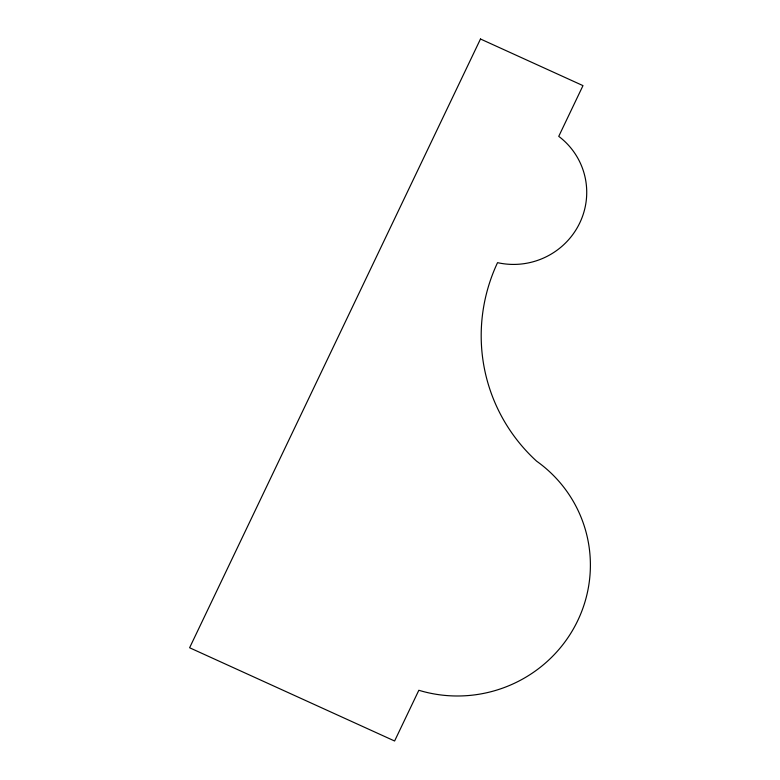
<?xml version="1.0" encoding="UTF-8"?>
<svg xmlns="http://www.w3.org/2000/svg" width="780" height="780" viewBox="0 0 780 780"><rect width="100%" height="100%" fill="white"/><g stroke="black" fill="none" stroke-linecap="round" stroke-linejoin="round"><path stroke-width="1.17" d="M480.49 39L189.608 647.751L394.602 741L418.84 690.271A131.742 129.285 -17.9 0 0 576.088 623.942A131.742 129.285 -17.9 0 0 536.582 461.146A175.89 172.604 -17.9 0 1 497.543 262.655A72.511 71.156 -17.9 0 0 579.608 223.255A72.511 71.156 -17.9 0 0 558.743 136.354L582.982 85.624L480.49 39"/></g></svg>
